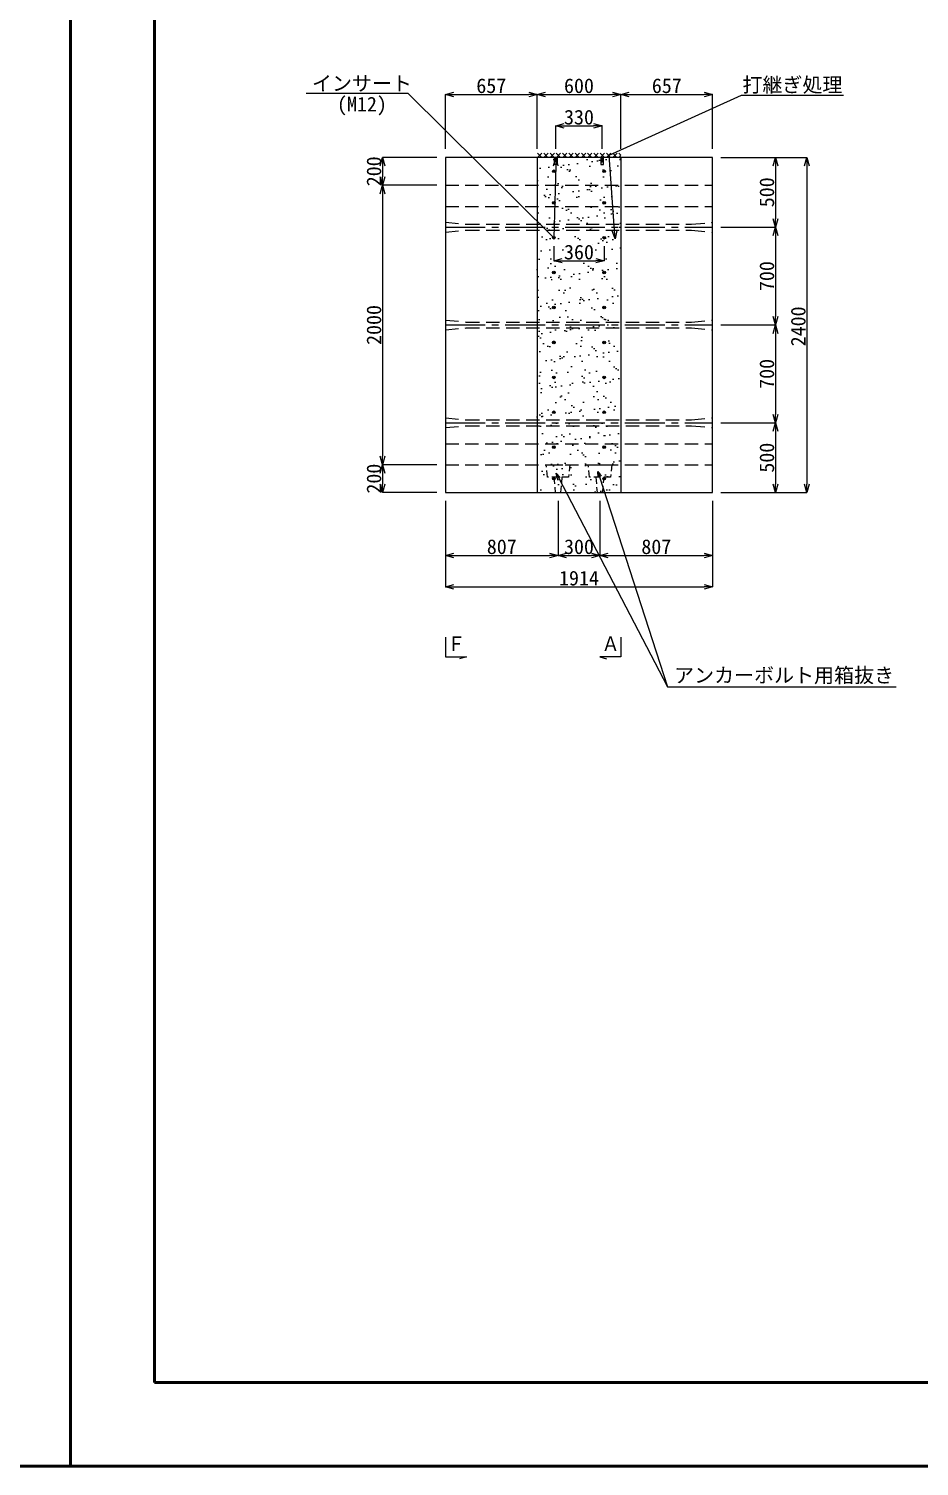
# Model space of a CAD drawing. Header units: millimetres. Extents: x 0 to 126150, y -2000 to 17820.
# Drawn here: x 100620 to 106998, y 0 to 10291 of the extents above; entities that cross this region are included whole.
import ezdxf
from ezdxf import colors
from ezdxf.entities.mleader import LeaderData, LeaderLine
from ezdxf.math import Vec2, Vec3

# ---------------------------------------------------------------- set-up
doc = ezdxf.new("R2010")
doc.units = ezdxf.units.MM
doc.header["$LTSCALE"] = 30
doc.linetypes.add('CENTER2', pattern=[28.575, 19.05, -3.175, 3.175, -3.175])
doc.linetypes.add('HIDDEN2', pattern=[4.7625, 3.175, -1.5875])
for name, color, linetype, lineweight in [('0中心線', 7, 'CENTER2', 5), ('0寸法', 7, 'Continuous', 5), ('0文字', 41, 'Continuous', 5), ('1Pca-BOX', 3, 'Continuous', 25), ('1アンカーボルト孔', 30, 'Continuous', 13), ('1シース・トランペットシース', 4, 'HIDDEN2', 13), ('1打継ぎ処理', 8, 'Continuous', 9), ('3インサート', 32, 'Continuous', 13), ('D-TTL', 2, 'Continuous', 50)]:
    doc.layers.add(name, color=color, linetype=linetype, lineweight=lineweight)
doc.styles.get("Standard").update_dxf_attribs({"font": 'MS Gothic.ttf'})
doc.styles.add('寸法文字', font='MS Gothic.ttf')
doc.dimstyles.new('1／30', dxfattribs={"dimscale": 30, "dimtxt": 3.5, "dimasz": 2, "dimexe": 0, "dimexo": 2, "dimgap": 0.3, "dimtad": 1, "dimdec": 0, "dimzin": 1, "dimdsep": 46, "dimtxsty": '寸法文字', "dimblk": 'OPEN30', "dimcen": 2.5, "dimclrd": 256, "dimclre": 256, "dimclrt": 256, "dimadec": 0, "dimazin": 0, "dimtfac": 1, "dimtdec": 0, "dimtmove": 0, "dimatfit": 3, "dimldrblk": 'OPEN30', "dimfxl": 1, "dimlwd": -1, "dimlwe": -1, "dimarcsym": 0})

# ---------------------------------------------------------------- blocks, each defined once
blk = doc.blocks.new('_Open30')
at = {"color": 0, "linetype": 'ByBlock', "lineweight": -2}
for p, q in [((-1, 0.27), (0, 0)), ((0, 0), (-1, -0.27)), ((0, 0), (-1, 0))]:
    blk.add_line(p, q, dxfattribs=at)
blk = doc.blocks.new('*D357')
at = {"layer": '0寸法', "transparency": 16777216}
for p, q in [((103544, 9370), (103154, 9370)), ((103154, 9310), (103154, 9230)), ((103544, 9170), (103154, 9170))]:
    blk.add_line(p, q, dxfattribs=at)
at = {"layer": 'Defpoints', "color": 0, "transparency": 16777216}
for p in [(103604, 9370), (103154, 9170), (103604, 9170)]:
    blk.add_point(p, dxfattribs=at)
at = {"layer": '0寸法', "transparency": 16777216, "xscale": 60, "yscale": 60, "zscale": 60}
for p, rotation in [((103154, 9370), 90), ((103154, 9170), 270)]:
    blk.add_blockref('_Open30', p, dxfattribs=dict(at, rotation=rotation))
at = {"layer": '0寸法', "transparency": 16777216, "insert": (103093, 9270), "char_height": 105, "attachment_point": 5, "rotation": 90, "style": '寸法文字'}
blk.add_mtext('200', dxfattribs=at)
blk = doc.blocks.new('*D358')
at = {"layer": '0寸法', "transparency": 16777216}
for p, q in [((103544, 9170), (103154, 9170)), ((103154, 9110), (103154, 7230)), ((103544, 7170), (103154, 7170))]:
    blk.add_line(p, q, dxfattribs=at)
at = {"layer": 'Defpoints', "color": 0, "transparency": 16777216}
for p in [(103604, 9170), (103154, 7170), (103604, 7170)]:
    blk.add_point(p, dxfattribs=at)
at = {"layer": '0寸法', "transparency": 16777216, "xscale": 60, "yscale": 60, "zscale": 60}
for p, rotation in [((103154, 9170), 90), ((103154, 7170), 270)]:
    blk.add_blockref('_Open30', p, dxfattribs=dict(at, rotation=rotation))
at = {"layer": '0寸法', "transparency": 16777216, "insert": (103093, 8170), "char_height": 105, "attachment_point": 5, "rotation": 90, "style": '寸法文字'}
blk.add_mtext('2000', dxfattribs=at)
blk = doc.blocks.new('*D359')
at = {"layer": '0寸法', "transparency": 16777216}
for p, q in [((103544, 7170), (103154, 7170)), ((103154, 7110), (103154, 7030)), ((103544, 6970), (103154, 6970))]:
    blk.add_line(p, q, dxfattribs=at)
at = {"layer": 'Defpoints', "color": 0, "transparency": 16777216}
for p in [(103604, 7170), (103154, 6970), (103604, 6970)]:
    blk.add_point(p, dxfattribs=at)
at = {"layer": '0寸法', "transparency": 16777216, "xscale": 60, "yscale": 60, "zscale": 60}
for p, rotation in [((103154, 7170), 90), ((103154, 6970), 270)]:
    blk.add_blockref('_Open30', p, dxfattribs=dict(at, rotation=rotation))
at = {"layer": '0寸法', "transparency": 16777216, "insert": (103093, 7070), "char_height": 105, "attachment_point": 5, "rotation": 90, "style": '寸法文字'}
blk.add_mtext('200', dxfattribs=at)
blk = doc.blocks.new('*D360')
at = {"layer": '0寸法', "transparency": 16777216}
for p, q in [((103604, 6910), (103604, 6295)), ((105518, 6910), (105518, 6295)), ((103664, 6295), (105458, 6295))]:
    blk.add_line(p, q, dxfattribs=at)
at = {"layer": 'Defpoints', "color": 0, "transparency": 16777216}
for p in [(103604, 6970), (105518, 6970), (105518, 6295)]:
    blk.add_point(p, dxfattribs=at)
at = {"layer": '0寸法', "transparency": 16777216, "xscale": 60, "yscale": 60, "zscale": 60, "rotation": 180}
blk.add_blockref('_Open30', (103604, 6295), dxfattribs=at)
at = {"layer": '0寸法', "transparency": 16777216, "xscale": 60, "yscale": 60, "zscale": 60}
blk.add_blockref('_Open30', (105518, 6295), dxfattribs=at)
at = {"layer": '0寸法', "transparency": 16777216, "insert": (104561, 6357), "char_height": 105, "attachment_point": 5, "style": '寸法文字'}
blk.add_mtext('1914', dxfattribs=at)
blk = doc.blocks.new('*D323')
at = {"layer": '0寸法', "transparency": 16777216}
for p, q in [((105578, 9370), (106193, 9370)), ((106193, 9310), (106193, 7030)), ((105578, 6970), (106193, 6970))]:
    blk.add_line(p, q, dxfattribs=at)
at = {"layer": 'Defpoints', "color": 0, "transparency": 16777216}
for p in [(105518, 9370), (105518, 6970), (106193, 6970)]:
    blk.add_point(p, dxfattribs=at)
at = {"layer": '0寸法', "transparency": 16777216, "xscale": 60, "yscale": 60, "zscale": 60}
for p, rotation in [((106193, 9370), 90), ((106193, 6970), 270)]:
    blk.add_blockref('_Open30', p, dxfattribs=dict(at, rotation=rotation))
at = {"layer": '0寸法', "transparency": 16777216, "insert": (106132, 8160), "char_height": 105, "attachment_point": 5, "rotation": 90, "style": '寸法文字'}
blk.add_mtext('2400', dxfattribs=at)
blk = doc.blocks.new('*D324')
at = {"layer": '0寸法', "transparency": 16777216}
for p, q in [((105578, 9370), (105968, 9370)), ((105968, 9310), (105968, 8930)), ((105578, 8870), (105968, 8870))]:
    blk.add_line(p, q, dxfattribs=at)
at = {"layer": 'Defpoints', "color": 0, "transparency": 16777216}
for p in [(105518, 9370), (105518, 8870), (105968, 8870)]:
    blk.add_point(p, dxfattribs=at)
at = {"layer": '0寸法', "transparency": 16777216, "xscale": 60, "yscale": 60, "zscale": 60}
for p, rotation in [((105968, 9370), 90), ((105968, 8870), 270)]:
    blk.add_blockref('_Open30', p, dxfattribs=dict(at, rotation=rotation))
at = {"layer": '0寸法', "transparency": 16777216, "insert": (105907, 9120), "char_height": 105, "attachment_point": 5, "rotation": 90, "style": '寸法文字'}
blk.add_mtext('500', dxfattribs=at)
blk = doc.blocks.new('*D325')
at = {"layer": '0寸法', "transparency": 16777216}
for p, q in [((105578, 8870), (105968, 8870)), ((105968, 8810), (105968, 8230)), ((105578, 8170), (105968, 8170))]:
    blk.add_line(p, q, dxfattribs=at)
at = {"layer": 'Defpoints', "color": 0, "transparency": 16777216}
for p in [(105518, 8870), (105518, 8170), (105968, 8170)]:
    blk.add_point(p, dxfattribs=at)
at = {"layer": '0寸法', "transparency": 16777216, "xscale": 60, "yscale": 60, "zscale": 60}
for p, rotation in [((105968, 8870), 90), ((105968, 8170), 270)]:
    blk.add_blockref('_Open30', p, dxfattribs=dict(at, rotation=rotation))
at = {"layer": '0寸法', "transparency": 16777216, "insert": (105907, 8520), "char_height": 105, "attachment_point": 5, "rotation": 90, "style": '寸法文字'}
blk.add_mtext('700', dxfattribs=at)
blk = doc.blocks.new('*D326')
at = {"layer": '0寸法', "transparency": 16777216}
for p, q in [((105578, 8170), (105968, 8170)), ((105968, 8110), (105968, 7530)), ((105578, 7470), (105968, 7470))]:
    blk.add_line(p, q, dxfattribs=at)
at = {"layer": 'Defpoints', "color": 0, "transparency": 16777216}
for p in [(105518, 8170), (105518, 7470), (105968, 7470)]:
    blk.add_point(p, dxfattribs=at)
at = {"layer": '0寸法', "transparency": 16777216, "xscale": 60, "yscale": 60, "zscale": 60}
for p, rotation in [((105968, 8170), 90), ((105968, 7470), 270)]:
    blk.add_blockref('_Open30', p, dxfattribs=dict(at, rotation=rotation))
at = {"layer": '0寸法', "transparency": 16777216, "insert": (105907, 7820), "char_height": 105, "attachment_point": 5, "rotation": 90, "style": '寸法文字'}
blk.add_mtext('700', dxfattribs=at)
blk = doc.blocks.new('*D327')
at = {"layer": '0寸法', "transparency": 16777216}
for p, q in [((105578, 7470), (105968, 7470)), ((105968, 7410), (105968, 7030)), ((105578, 6970), (105968, 6970))]:
    blk.add_line(p, q, dxfattribs=at)
at = {"layer": 'Defpoints', "color": 0, "transparency": 16777216}
for p in [(105518, 7470), (105518, 6970), (105968, 6970)]:
    blk.add_point(p, dxfattribs=at)
at = {"layer": '0寸法', "transparency": 16777216, "xscale": 60, "yscale": 60, "zscale": 60}
for p, rotation in [((105968, 7470), 90), ((105968, 6970), 270)]:
    blk.add_blockref('_Open30', p, dxfattribs=dict(at, rotation=rotation))
at = {"layer": '0寸法', "transparency": 16777216, "insert": (105907, 7220), "char_height": 105, "attachment_point": 5, "rotation": 90, "style": '寸法文字'}
blk.add_mtext('500', dxfattribs=at)
blk = doc.blocks.new('*D387')
at = {"layer": '0寸法', "transparency": 16777216}
for p, q in [((104711, 6910), (104711, 6520)), ((105518, 6910), (105518, 6520)), ((104771, 6520), (105458, 6520))]:
    blk.add_line(p, q, dxfattribs=at)
at = {"layer": 'Defpoints', "color": 0, "transparency": 16777216}
for p in [(104711, 6970), (105518, 6970), (105518, 6520)]:
    blk.add_point(p, dxfattribs=at)
at = {"layer": '0寸法', "transparency": 16777216, "xscale": 60, "yscale": 60, "zscale": 60, "rotation": 180}
blk.add_blockref('_Open30', (104711, 6520), dxfattribs=at)
at = {"layer": '0寸法', "transparency": 16777216, "xscale": 60, "yscale": 60, "zscale": 60}
blk.add_blockref('_Open30', (105518, 6520), dxfattribs=at)
at = {"layer": '0寸法', "transparency": 16777216, "insert": (105115, 6582), "char_height": 105, "attachment_point": 5, "style": '寸法文字'}
blk.add_mtext('807', dxfattribs=at)
blk = doc.blocks.new('*D427')
at = {"layer": '0寸法', "transparency": 16777216}
for p, q in [((104396, 9430), (104396, 9595)), ((104456, 9595), (104666, 9595)), ((104726, 9430), (104726, 9595))]:
    blk.add_line(p, q, dxfattribs=at)
at = {"layer": 'Defpoints', "color": 0, "transparency": 16777216}
for p in [(104726, 9595), (104396, 9370), (104726, 9370)]:
    blk.add_point(p, dxfattribs=at)
at = {"layer": '0寸法', "transparency": 16777216, "xscale": 60, "yscale": 60, "zscale": 60, "rotation": 180}
blk.add_blockref('_Open30', (104396, 9595), dxfattribs=at)
at = {"layer": '0寸法', "transparency": 16777216, "xscale": 60, "yscale": 60, "zscale": 60}
blk.add_blockref('_Open30', (104726, 9595), dxfattribs=at)
at = {"layer": '0寸法', "transparency": 16777216, "insert": (104561, 9657), "char_height": 105, "attachment_point": 5, "style": '寸法文字'}
blk.add_mtext('330', dxfattribs=at)
blk = doc.blocks.new('A$C357E2984')
at = {"layer": '3インサート'}
for p, q in [((-50, 9.5), (0, 9.5)), ((-50, -9.5), (-50, 9.5)), ((-30, 6.5), (0, 6.5)), ((-30, -6.5), (-30, 6.5)), ((0, 9.5), (0, -9.5)), ((0, -9.5), (-50, -9.5)), ((0, -6.5), (-30, -6.5))]:
    blk.add_line(p, q, dxfattribs=at)
blk = doc.blocks.new('*D428')
at = {"layer": '0寸法', "transparency": 16777216}
for p, q in [((104381, 8735), (104381, 8630)), ((104741, 8735), (104741, 8630)), ((104441, 8630), (104681, 8630))]:
    blk.add_line(p, q, dxfattribs=at)
at = {"layer": 'Defpoints', "color": 0, "transparency": 16777216}
for p in [(104381, 8795), (104741, 8795), (104741, 8630)]:
    blk.add_point(p, dxfattribs=at)
at = {"layer": '0寸法', "transparency": 16777216, "xscale": 60, "yscale": 60, "zscale": 60, "rotation": 180}
blk.add_blockref('_Open30', (104381, 8630), dxfattribs=at)
at = {"layer": '0寸法', "transparency": 16777216, "xscale": 60, "yscale": 60, "zscale": 60}
blk.add_blockref('_Open30', (104741, 8630), dxfattribs=at)
at = {"layer": '0寸法', "transparency": 16777216, "insert": (104561, 8691), "char_height": 105, "attachment_point": 5, "style": '寸法文字'}
blk.add_mtext('360', dxfattribs=at)
blk = doc.blocks.new('*D430')
at = {"layer": '0寸法', "transparency": 16777216}
for p, q in [((103604, 9430), (103604, 9820)), ((103664, 9820), (104201, 9820)), ((104261, 9430), (104261, 9820))]:
    blk.add_line(p, q, dxfattribs=at)
at = {"layer": 'Defpoints', "color": 0, "transparency": 16777216}
for p in [(104261, 9820), (103604, 9370), (104261, 9370)]:
    blk.add_point(p, dxfattribs=at)
at = {"layer": '0寸法', "transparency": 16777216, "xscale": 60, "yscale": 60, "zscale": 60, "rotation": 180}
blk.add_blockref('_Open30', (103604, 9820), dxfattribs=at)
at = {"layer": '0寸法', "transparency": 16777216, "xscale": 60, "yscale": 60, "zscale": 60}
blk.add_blockref('_Open30', (104261, 9820), dxfattribs=at)
at = {"layer": '0寸法', "transparency": 16777216, "insert": (103933, 9882), "char_height": 105, "attachment_point": 5, "style": '寸法文字'}
blk.add_mtext('657', dxfattribs=at)
blk = doc.blocks.new('*D431')
at = {"layer": '0寸法', "transparency": 16777216}
for p, q in [((104261, 9430), (104261, 9820)), ((104321, 9820), (104801, 9820)), ((104861, 9430), (104861, 9820))]:
    blk.add_line(p, q, dxfattribs=at)
at = {"layer": 'Defpoints', "color": 0, "transparency": 16777216}
for p in [(104861, 9820), (104261, 9370), (104861, 9370)]:
    blk.add_point(p, dxfattribs=at)
at = {"layer": '0寸法', "transparency": 16777216, "xscale": 60, "yscale": 60, "zscale": 60, "rotation": 180}
blk.add_blockref('_Open30', (104261, 9820), dxfattribs=at)
at = {"layer": '0寸法', "transparency": 16777216, "xscale": 60, "yscale": 60, "zscale": 60}
blk.add_blockref('_Open30', (104861, 9820), dxfattribs=at)
at = {"layer": '0寸法', "transparency": 16777216, "insert": (104561, 9882), "char_height": 105, "attachment_point": 5, "style": '寸法文字'}
blk.add_mtext('600', dxfattribs=at)
blk = doc.blocks.new('*D432')
at = {"layer": '0寸法', "transparency": 16777216}
for p, q in [((104861, 9430), (104861, 9820)), ((104921, 9820), (105458, 9820)), ((105518, 9430), (105518, 9820))]:
    blk.add_line(p, q, dxfattribs=at)
at = {"layer": 'Defpoints', "color": 0, "transparency": 16777216}
for p in [(105518, 9820), (104861, 9370), (105518, 9370)]:
    blk.add_point(p, dxfattribs=at)
at = {"layer": '0寸法', "transparency": 16777216, "xscale": 60, "yscale": 60, "zscale": 60, "rotation": 180}
blk.add_blockref('_Open30', (104861, 9820), dxfattribs=at)
at = {"layer": '0寸法', "transparency": 16777216, "xscale": 60, "yscale": 60, "zscale": 60}
blk.add_blockref('_Open30', (105518, 9820), dxfattribs=at)
at = {"layer": '0寸法', "transparency": 16777216, "insert": (105190, 9882), "char_height": 105, "attachment_point": 5, "style": '寸法文字'}
blk.add_mtext('657', dxfattribs=at)
blk = doc.blocks.new('*D429')
at = {"layer": '0寸法', "transparency": 16777216}
for p, q in [((104396, 9430), (104396, 9595)), ((104456, 9595), (104666, 9595)), ((104726, 9430), (104726, 9595))]:
    blk.add_line(p, q, dxfattribs=at)
at = {"layer": 'Defpoints', "color": 0, "transparency": 16777216}
for p in [(104726, 9595), (104396, 9370), (104726, 9370)]:
    blk.add_point(p, dxfattribs=at)
at = {"layer": '0寸法', "transparency": 16777216, "xscale": 60, "yscale": 60, "zscale": 60, "rotation": 180}
blk.add_blockref('_Open30', (104396, 9595), dxfattribs=at)
at = {"layer": '0寸法', "transparency": 16777216, "xscale": 60, "yscale": 60, "zscale": 60}
blk.add_blockref('_Open30', (104726, 9595), dxfattribs=at)
at = {"layer": '0寸法', "transparency": 16777216, "insert": (104561, 9657), "char_height": 105, "attachment_point": 5, "style": '寸法文字'}
blk.add_mtext('330', dxfattribs=at)
blk = doc.blocks.new('*D433')
at = {"layer": '0寸法', "transparency": 16777216}
for p, q in [((104411, 6910), (104411, 6520)), ((104711, 6910), (104711, 6520)), ((104471, 6520), (104651, 6520))]:
    blk.add_line(p, q, dxfattribs=at)
at = {"layer": 'Defpoints', "color": 0, "transparency": 16777216}
for p in [(104411, 6970), (104711, 6970), (104711, 6520)]:
    blk.add_point(p, dxfattribs=at)
at = {"layer": '0寸法', "transparency": 16777216, "xscale": 60, "yscale": 60, "zscale": 60, "rotation": 180}
blk.add_blockref('_Open30', (104411, 6520), dxfattribs=at)
at = {"layer": '0寸法', "transparency": 16777216, "xscale": 60, "yscale": 60, "zscale": 60}
blk.add_blockref('_Open30', (104711, 6520), dxfattribs=at)
at = {"layer": '0寸法', "transparency": 16777216, "insert": (104561, 6582), "char_height": 105, "attachment_point": 5, "style": '寸法文字'}
blk.add_mtext('300', dxfattribs=at)
blk = doc.blocks.new('*D447')
at = {"layer": '0寸法', "transparency": 16777216}
for p, q in [((103604, 6910), (103604, 6520)), ((104411, 6910), (104411, 6520)), ((103664, 6520), (104351, 6520))]:
    blk.add_line(p, q, dxfattribs=at)
at = {"layer": 'Defpoints', "color": 0, "transparency": 16777216}
for p in [(103604, 6970), (104411, 6970), (104411, 6520)]:
    blk.add_point(p, dxfattribs=at)
at = {"layer": '0寸法', "transparency": 16777216, "xscale": 60, "yscale": 60, "zscale": 60, "rotation": 180}
blk.add_blockref('_Open30', (103604, 6520), dxfattribs=at)
at = {"layer": '0寸法', "transparency": 16777216, "xscale": 60, "yscale": 60, "zscale": 60}
blk.add_blockref('_Open30', (104411, 6520), dxfattribs=at)
at = {"layer": '0寸法', "transparency": 16777216, "insert": (104008, 6582), "char_height": 105, "attachment_point": 5, "style": '寸法文字'}
blk.add_mtext('807', dxfattribs=at)

msp = doc.modelspace()

# ---------------------------------------------------------------- hatches: boundary and pattern name
at = {"layer": '1打継ぎ処理'}
h = msp.add_hatch(dxfattribs=at)
h.set_pattern_fill('ANSI37', color=256, scale=10)
h.set_pattern_definition([(45, (-11251.543, 0), (-22.45064, 22.45064), []), (135, (-11251.543, 0), (-22.45064, -22.45064), [])])
h.paths.add_polyline_path([(104861.1, 9400), (104261.1, 9400), (104261.1, 9370), (104861.1, 9370)])
h = msp.add_hatch(dxfattribs=at)
h.set_pattern_fill('AR-SAND', color=256, scale=3)
h.set_pattern_definition([(37.5, (-11251.54, 0), (-4.8001, 146.82397), [0, -115.824, 0, -129.54, 0, -123.825]), (7.5, (-11251.54, 0), (134.857, 215.04753), [0, -62.484, 0, -104.394, 0, -40.005]), (327.5, (-11345.27, 0), (237.29771, 0.43116), [0, -38.1, 0, -137.16, 0, -179.07]), (317.5, (-11345.27, 0), (229.06694, 66.8788), [0, -19.05, 0, -89.916, 0, -102.87])])
h.paths.add_polyline_path([(104861.1, 9370), (104261.1, 9370), (104261.1, 6970), (104861.1, 6970)])

# ---------------------------------------------------------------- linework, layer by layer
at = {"layer": '0中心線', "ltscale": 0.5}
for p, q in [((103604.1, 8870), (105518.1, 8870)), ((103604.1, 8170), (105518.1, 8170)), ((103604.1, 7470), (105518.1, 7470))]:
    msp.add_line(p, q, dxfattribs=at)
at = {"layer": '0文字'}
for points in [[(103604.1, 5934.1), (103604.1, 5795), (103754.7, 5795), (103706.2, 5780.3)], [(104861.1, 5934.1), (104861.1, 5795), (104710.5, 5795), (104759, 5780.3)]]:
    msp.add_lwpolyline(points, dxfattribs=at)
at = {"layer": '1Pca-BOX', "linetype": 'HIDDEN2'}
for p, q in [((103604.1, 9170), (105518.1, 9170)), ((103604.1, 7170), (105518.1, 7170))]:
    msp.add_line(p, q, dxfattribs=at)
at = {"layer": '1Pca-BOX', "linetype": 'HIDDEN2', "lineweight": 9}
for p, q in [((103604.1, 9018.6), (105518.1, 9018.6)), ((103604.1, 7320), (105518.1, 7320))]:
    msp.add_line(p, q, dxfattribs=at)
at = {"layer": '1Pca-BOX'}
msp.add_lwpolyline([(103604.1, 6970), (105518.1, 6970), (105518.1, 9370), (103604.1, 9370)], close=True, dxfattribs=at)
at = {"layer": '1アンカーボルト孔', "linetype": 'HIDDEN2', "ltscale": 0.5}
for p, q in [((104381.1, 7080), (104391.1, 6970)), ((104431.1, 6970), (104441.1, 7080)), ((104681.1, 7080), (104691.1, 6970)), ((104731.1, 6970), (104741.1, 7080)), ((104391.1, 6970), (104431.1, 6970)), ((104691.1, 6970), (104731.1, 6970))]:
    msp.add_line(p, q, dxfattribs=at)
for points in [[(104336.1, 7080), (104326.1, 7170), (104496.1, 7170), (104486.1, 7080)], [(104636.1, 7080), (104626.1, 7170), (104796.1, 7170), (104786.1, 7080)]]:
    msp.add_lwpolyline(points, close=True, dxfattribs=at)
at = {"layer": '1シース・トランペットシース', "linetype": 'HIDDEN2'}
for p, q in [((103604.1, 8905), (103754.1, 8891)), ((103754.1, 8891), (105368.1, 8891)), ((105368.1, 8891), (105518.1, 8905)), ((103604.1, 8835), (103754.1, 8849)), ((103754.1, 8849), (105368.1, 8849)), ((105368.1, 8849), (105518.1, 8835)), ((103604.1, 8205), (103754.1, 8191)), ((103604.1, 8135), (103754.1, 8149)), ((103754.1, 8191), (105368.1, 8191)), ((103754.1, 8149), (105368.1, 8149)), ((105368.1, 8191), (105518.1, 8205)), ((105368.1, 8149), (105518.1, 8135)), ((103604.1, 7505), (103754.1, 7491)), ((103604.1, 7435), (103754.1, 7449)), ((103754.1, 7491), (105368.1, 7491)), ((103754.1, 7449), (105368.1, 7449)), ((105368.1, 7491), (105518.1, 7505)), ((105368.1, 7449), (105518.1, 7435))]:
    msp.add_line(p, q, dxfattribs=at)
at = {"layer": '1打継ぎ処理'}
for p, q in [((104261.1, 9370), (104261.1, 6970)), ((104861.1, 9370), (104861.1, 6970))]:
    msp.add_line(p, q, dxfattribs=at)
at = {"layer": '3インサート'}
for centre, radius in [((104381.1, 9270), 9.5), ((104381.1, 9270), 6), ((104741.1, 9270), 9.5), ((104741.1, 9270), 6), ((104381.1, 9045), 9.5), ((104381.1, 9045), 6), ((104741.1, 9045), 9.5), ((104741.1, 9045), 6), ((104381.1, 8795), 9.5), ((104381.1, 8795), 6), ((104741.1, 8795), 9.5), ((104741.1, 8795), 6), ((104381.1, 8545), 9.5), ((104381.1, 8545), 6), ((104741.1, 8545), 9.5), ((104741.1, 8545), 6), ((104381.1, 8295), 9.5), ((104381.1, 8295), 6), ((104741.1, 8295), 9.5), ((104741.1, 8295), 6), ((104381.1, 8045), 9.5), ((104381.1, 8045), 6), ((104741.1, 8045), 9.5), ((104741.1, 8045), 6), ((104381.1, 7795), 9.5), ((104381.1, 7795), 6), ((104741.1, 7795), 9.5), ((104741.1, 7795), 6), ((104381.1, 7545), 9.5), ((104381.1, 7545), 6), ((104741.1, 7545), 9.5), ((104741.1, 7545), 6), ((104381.1, 7295), 9.5), ((104381.1, 7295), 6), ((104741.1, 7295), 9.5), ((104741.1, 7295), 6), ((104381.1, 7070), 9.5), ((104381.1, 7070), 6), ((104741.1, 7070), 9.5), ((104741.1, 7070), 6)]:
    msp.add_circle(centre, radius, dxfattribs=at)
at = {"layer": 'D-TTL'}
for points in [[(75690, 0), (100920, 0), (100920, 17820), (75690, 17820)], [(100920, 0), (126150, 0), (126150, 17820), (100920, 17820)], [(101520, 600), (125550, 600), (125550, 17220), (101520, 17220)]]:
    msp.add_lwpolyline(points, close=True, dxfattribs=at)

# ---------------------------------------------------------------- block references
at = {"layer": '3インサート', "rotation": 89.99999999999999}
msp.add_blockref('A$C357E2984', (104396.1, 9370), dxfattribs=at)
at = {"layer": '3インサート', "xscale": -1, "rotation": 270}
msp.add_blockref('A$C357E2984', (104726.1, 9370), dxfattribs=at)

# ---------------------------------------------------------------- texts
at = {"layer": '0文字', "width": 0.9}
for s, p in [('Ｆ', (103617.8, 5835.3)), ('Ａ', (104722.9, 5835.3))]:
    msp.add_text(s, height=105, dxfattribs=at).set_placement(p)

# ---------------------------------------------------------------- dimensions: what is measured, and where the dimension line sits
at = {"layer": '0寸法'}
for base, p1, p2, picture, middle in [((104261.1, 9820), (103604.1, 9370), (104261.1, 9370), '*D430', (103932.6, 9881.5)), ((104861.1, 9820), (104261.1, 9370), (104861.1, 9370), '*D431', (104561.1, 9881.5)), ((105518.1, 9820), (104861.1, 9370), (105518.1, 9370), '*D432', (105189.6, 9881.5)), ((104726.1, 9595), (104396.1, 9370), (104726.1, 9370), '*D427', (104561.1, 9656.5)), ((104726.1, 9595), (104396.1, 9370), (104726.1, 9370), '*D429', (104561.1, 9656.5)), ((104741.1, 8630), (104381.1, 8795), (104741.1, 8795), '*D428', (104561.1, 8691.5)), ((104411.1, 6520), (103604.1, 6970), (104411.1, 6970), '*D447', (104007.6, 6581.5)), ((104711.1, 6520), (104411.1, 6970), (104711.1, 6970), '*D433', (104561.1, 6581.5)), ((105518.1, 6520), (104711.1, 6970), (105518.1, 6970), '*D387', (105114.6, 6581.5))]:
    dim = msp.add_linear_dim(base=base, p1=p1, p2=p2, dimstyle='1／30', dxfattribs=at)
    dim.commit()
    dim.dimension.update_dxf_attribs({"geometry": picture, "text_midpoint": middle})
for base, p1, p2, picture, middle in [((103154.1, 9170), (103604.1, 9370), (103604.1, 9170), '*D357', (103154.1, 9270)), ((106193.1, 6970), (105518.1, 9370), (105518.1, 6970), '*D323', (106193.1, 8160)), ((103154.1, 6970), (103604.1, 7170), (103604.1, 6970), '*D359', (103154.1, 7070))]:
    dim = msp.add_linear_dim(base=base, p1=p1, p2=p2, angle=90, dimstyle='1／30', dxfattribs=at)
    dim.commit()
    dim.dimension.update_dxf_attribs({"geometry": picture, "text_midpoint": middle, "dimtype": 160})
for base, p1, p2, angle, picture, middle in [((105968.1, 8870), (105518.1, 9370), (105518.1, 8870), 90, '*D324', (105906.6, 9120)), ((103154.1, 7170), (103604.1, 9170), (103604.1, 7170), 90, '*D358', (103092.6, 8170)), ((105968.1, 8170), (105518.1, 8870), (105518.1, 8170), 90, '*D325', (105906.6, 8520)), ((105968.1, 7470), (105518.1, 8170), (105518.1, 7470), 90, '*D326', (105906.6, 7820)), ((105968.1, 6970), (105518.1, 7470), (105518.1, 6970), 90, '*D327', (105906.6, 7220)), ((105518.1, 6295), (103604.1, 6970), (105518.1, 6970), 180, '*D360', (104561.1, 6356.5))]:
    dim = msp.add_linear_dim(base=base, p1=p1, p2=p2, angle=angle, dimstyle='1／30', dxfattribs=at)
    dim.commit()
    dim.dimension.update_dxf_attribs({"geometry": picture, "text_midpoint": middle})

# ---------------------------------------------------------------- leaders
at = {"layer": '0文字'}
ml = msp.add_multileader_mtext('Standard', dxfattribs=at)
ml.set_content('インサート\\P(M12)', color=256, style='寸法文字')
ml.set_leader_properties(color=256, linetype='ByLayer', lineweight=-1)
ml.set_arrow_properties(name='OPEN30')
ml.build(insert=Vec2(0, 0))
ml.multileader.update_dxf_attribs({"text_left_attachment_type": 6, "text_right_attachment_type": 6, "dogleg_length": 0, "arrow_head_size": 60, "scale": 100})
ctx = ml.context
ctx.base_point, ctx.scale, ctx.char_height, ctx.arrow_head_size, ctx.landing_gap_size, ctx.plane_origin = Vec3(102676, 9826.2), 100, 105, 60, 6, Vec3(104356.5, 8987.8)
ctx.left_attachment, ctx.right_attachment, ctx.text_align_type = 6, 6, 1
notes = []
notes.append((ctx, [(0, (1, 1, 0), (103337.1, 9826.2), (-1, 0), 0, [(1, [(104396.1, 9370), (104381.1, 8795)], 0, [])])]))
ctx.mtext.insert, ctx.mtext.alignment, ctx.mtext.line_spacing_factor, ctx.mtext.flow_direction = Vec3(103006.6, 9952.2), 2, 0.85, 5
ml = msp.add_multileader_mtext('Standard', dxfattribs=at)
ml.set_content('打継ぎ処理', color=256, style='寸法文字')
ml.set_leader_properties(color=256, linetype='ByLayer', lineweight=-1)
ml.set_arrow_properties(name='OPEN30')
ml.build(insert=Vec2(0, 0))
ml.multileader.update_dxf_attribs({"text_left_attachment_type": 6, "text_right_attachment_type": 6, "dogleg_length": 0, "arrow_head_size": 60, "scale": 100})
ctx = ml.context
ctx.base_point, ctx.scale, ctx.char_height, ctx.arrow_head_size, ctx.landing_gap_size, ctx.plane_origin = Vec3(105726.1, 9815.7), 100, 105, 60, 6, Vec3(104787.3, 8935.9)
ctx.left_attachment, ctx.right_attachment = 6, 6
notes.append((ctx, [(0, (1, 1, 0), (105726.1, 9815.7), (1, 0), 0, [(1, [(104820.1, 8785.8), (104778.1, 9386)], 0, [])])]))
ctx.mtext.insert, ctx.mtext.flow_direction = Vec3(105732.1, 9941.7), 5
ml = msp.add_multileader_mtext('Standard', dxfattribs=at)
ml.set_content('', color=256, style='寸法文字')
ml.set_leader_properties(color=256, linetype='ByLayer', lineweight=-1)
ml.set_arrow_properties(name='OPEN30')
ml.build(insert=Vec2(0, 0))
ml.multileader.update_dxf_attribs({"text_left_attachment_type": 5, "text_right_attachment_type": 5, "dogleg_length": 0.36, "arrow_head_size": 40, "scale": 20})
ctx = ml.context
ctx.base_point, ctx.scale, ctx.char_height, ctx.arrow_head_size, ctx.landing_gap_size, ctx.plane_origin = Vec3(105202.4, 5580), 20, 70, 40, 40, Vec3(104389.3, 6497.4)
ctx.left_attachment, ctx.right_attachment = 5, 5
notes.append((ctx, [(0, (1, 1, 0), (105195.2, 5580), (1, 0), 7.2, [(0, [(104397.9, 7109.4)], 0, [])])]))
ctx.mtext.insert, ctx.mtext.flow_direction = Vec3(105242.4, 5650), 5
ml = msp.add_multileader_mtext('Standard', dxfattribs=at)
ml.set_content('アンカーボルト用箱抜き', color=256, style='寸法文字')
ml.set_leader_properties(color=256, linetype='ByLayer', lineweight=-1)
ml.set_arrow_properties(name='OPEN30')
ml.build(insert=Vec2(0, 0))
ml.multileader.update_dxf_attribs({"text_left_attachment_type": 5, "text_right_attachment_type": 5, "dogleg_length": 0.36, "arrow_head_size": 40, "scale": 20})
ctx = ml.context
ctx.base_point, ctx.scale, ctx.char_height, ctx.arrow_head_size, ctx.landing_gap_size, ctx.plane_origin = Vec3(105202.4, 5580), 20, 105, 40, 40, Vec3(104689.3, 6542.9)
ctx.left_attachment, ctx.right_attachment = 5, 5
notes.append((ctx, [(0, (1, 1, 0), (105195.2, 5580), (1, 0), 7.2, [(0, [(104696.8, 7121.3)], 0, [])])]))
ctx.mtext.insert, ctx.mtext.flow_direction = Vec3(105242.4, 5715.1), 5
for ctx, leaders in notes:
    for number, flags, end, landing, length, lines in leaders:
        leader = LeaderData()
        leader.index, (leader.has_last_leader_line, leader.has_dogleg_vector, leader.attachment_direction) = number, flags
        leader.last_leader_point, leader.dogleg_vector, leader.dogleg_length = Vec3(end), Vec3(landing), length
        for number, points, colour, breaks in lines:
            line = LeaderLine()
            line.index, line.vertices, line.color, line.breaks = number, Vec3.list(points), colors.encode_raw_color(colour), breaks
            leader.lines.append(line)
        ctx.leaders.append(leader)

doc.saveas('drawing.dxf')
